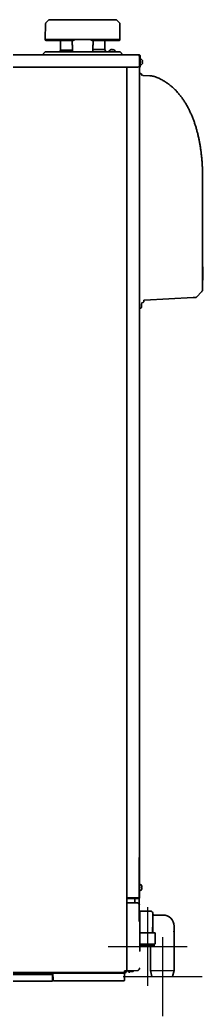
# Model space of a CAD drawing. Header units: inches. Extents: x 786 to 5755, y 618 to 5453.
# Drawn here: x 2914 to 3146, y 2711 to 3973 of the extents above; entities that cross this region are included whole.
import ezdxf

# ---------------------------------------------------------------- set-up
doc = ezdxf.new("R2010")
doc.units = ezdxf.units.IN
doc.layers.add('1', color=7, linetype='Continuous', true_color=0xffffff)

msp = doc.modelspace()

# ---------------------------------------------------------------- linework, layer by layer
at = {"color": 4}
for p, q in [((3076, 2848.9), (3076, 2748.9)), ((3026, 2798.9), (3126, 2798.9))]:
    msp.add_line(p, q, dxfattribs=at)
at = {"color": 6}
for p, q in [((3095, 2810.7), (3095, 2710.7)), ((3045, 2760.7), (3145, 2760.7))]:
    msp.add_line(p, q, dxfattribs=at)
for p, q in [((3079.5, 2768.4), (3109.5, 2768.4)), ((3081.3, 2760.7), (3107.7, 2760.7))]:
    msp.add_line(p, q)
at = {"layer": '1', "color": 7, "linetype": 'Continuous', "lineweight": 35}
for p, q in [((2946.8, 3968.5), (2946.4, 3948)), ((2950.6, 3972.7), (2947.1, 3969.2)), ((2951.3, 3973), (3036.2, 3973)), ((3040.4, 3969.2), (3036.9, 3972.7)), ((3041, 3948), (3040.7, 3968.5)), ((2946.4, 3948), (2946.4, 3947.9)), ((3041, 3948), (2946.4, 3948)), ((2980.9, 3947), (2947.4, 3947)), ((2965.6, 3947), (2965.6, 3934.7)), ((2965.6, 3947), (2965.6, 3934.7)), ((3040, 3947), (3006.6, 3947)), ((3021.8, 3935.5), (3021.8, 3947)), ((3021.8, 3935.5), (3021.8, 3947)), ((3041, 3947.9), (3041, 3948)), ((2071.2, 3928.7), (3064.7, 3928.7)), ((2944.2, 3930), (2944.2, 3928.7)), ((2944.2, 3930), (2944.2, 3928.7)), ((2945.9, 3932.2), (2944.5, 3930.7)), ((2945.9, 3932.2), (2944.5, 3930.7)), ((2946.6, 3932.5), (3040.8, 3932.5)), ((2946.6, 3932.5), (3040.8, 3932.5)), ((2965.6, 3934.7), (2965.2, 3933.4)), ((2965.6, 3934.7), (2965.2, 3933.4)), ((2965.6, 3934.7), (2980.6, 3934.7)), ((2965.6, 3934.7), (2980.6, 3934.7)), ((3006.9, 3935.5), (3021.8, 3935.5)), ((3006.9, 3935.5), (3021.8, 3935.5)), ((3022.6, 3933.4), (3021.8, 3935.5)), ((3022.6, 3933.4), (3021.8, 3935.5)), ((3027, 3933), (3027.1, 3932.8)), ((3028.7, 3934.9), (3028.7, 3934.9)), ((3031.1, 3932.5), (3034.7, 3932.5)), ((3033.3, 3935), (3033.3, 3934.9)), ((3035.1, 3932.9), (3035, 3933.1)), ((3042.9, 3930.7), (3041.5, 3932.2)), ((3042.9, 3930.7), (3041.5, 3932.2)), ((3043.2, 3928.7), (3043.2, 3930)), ((3043.2, 3928.7), (3043.2, 3930)), ((3064.7, 3928.7), (3064.7, 3928.7)), ((3064.7, 3928.7), (3064.9, 3928.7)), ((3065.6, 3926.7), (3065.6, 3926.9)), ((3065.8, 3925.9), (3065.8, 3914.9)), ((3065.9, 3926.9), (3065.9, 3926.7)), ((3065.9, 3925.9), (3065.9, 3926.7)), ((3065.9, 3925.9), (3065.9, 3914.9)), ((3066.7, 3926.9), (3066.7, 3926.7)), ((3066.7, 3926.7), (3066.7, 3925.9)), ((3066.7, 3925.9), (3066.7, 3914.9)), ((3065.7, 3914.2), (3065.7, 2861.4)), ((3065.9, 3921.3), (3065.8, 3921.3)), ((3065.8, 3918.1), (3065.9, 3918.1)), ((3065.9, 3912.9), (3065.9, 3914.9)), ((3066.7, 3912.9), (3066.7, 3914.9)), ((3067.3, 3923.7), (3067.1, 3923.7)), ((3067.1, 3915.7), (3067.3, 3915.7)), ((3069.2, 3922), (3069.2, 3922)), ((3069.2, 3917.4), (3069.2, 3917.4)), ((3063.8, 3912.9), (2067.8, 3912.9)), ((3049.5, 3912.8), (3049.5, 2768.2)), ((3065.7, 3903.7), (3065.7, 3905.2)), ((3065.7, 3905.2), (3067.3, 3905.1)), ((3065.7, 3897.6), (3065.7, 3903.7)), ((3066.7, 3912.9), (3065.9, 3912.9)), ((3070.2, 3902.5), (3078.7, 3902.2)), ((3065.7, 3899.6), (3065.7, 3899.6)), ((3065.7, 3894.1), (3065.7, 3897.6)), ((3065.7, 3894.1), (3065.7, 3624.2)), ((3145.7, 3774), (3145.7, 3631)), ((3065.7, 3748.8), (3065.7, 3748.8)), ((3146.2, 3659.9), (3145.7, 3659.9)), ((3146.3, 3654.5), (3146.2, 3654.5)), ((3146.2, 3651.4), (3146.2, 3651.1)), ((3146.2, 3648.8), (3146.3, 3648.8)), ((3146.2, 3643.4), (3145.7, 3643.4)), ((3065.7, 3620.7), (3065.7, 3624.2)), ((3065.7, 3623.6), (3065.7, 3623.6)), ((3144.9, 3629), (3138, 3621.7)), ((3144.9, 3629), (3144.9, 3629)), ((3065.7, 3609.1), (3065.7, 3620.7)), ((3065.7, 3620.7), (3065.7, 3620.7)), ((3068.2, 3612.9), (3068.2, 3608.7)), ((3070.3, 3614.9), (3070.2, 3614.9)), ((3071.2, 3617.7), (3071.2, 3617)), ((3071.2, 3617), (3071.2, 3615.9)), ((3071.9, 3618), (3071.8, 3618)), ((3133.8, 3621.2), (3071.9, 3618)), ((3134.3, 3621.2), (3133.8, 3621.2)), ((3137.2, 3621.4), (3134.3, 3621.2)), ((3137.4, 3621.4), (3137.2, 3621.4)), ((3065.7, 3607.7), (3065.7, 3609.1)), ((3067.3, 3607.7), (3065.7, 3607.7)), ((3065.5, 2911.6), (3065.5, 2830.5)), ((3066.5, 2877.6), (3066.3, 2877.6)), ((3066.3, 2869.6), (3066.5, 2869.6)), ((3068.4, 2875.9), (3068.4, 2875.9)), ((3068.4, 2871.3), (3068.4, 2871.3)), ((3049.7, 2860.4), (3051.7, 2860.4)), ((3051.5, 2860.4), (3049.7, 2860.4)), ((3051.7, 2859.6), (3049.7, 2859.6)), ((3049.7, 2854.2), (3063.6, 2854)), ((3063.4, 2860.4), (3051.5, 2860.4)), ((3063.4, 2860.4), (3051.7, 2860.4)), ((3063.4, 2859.6), (3051.7, 2859.6)), ((3059.7, 2860.4), (3059.7, 2860.4)), ((3059.7, 2854), (3059.7, 2859.6)), ((3063.1, 2860.4), (3063.1, 2860.4)), ((3063.4, 2860.4), (3064.1, 2860.7)), ((3064.1, 2860.4), (3063.4, 2860.4)), ((3063.4, 2860.4), (3063.4, 2859.6)), ((3064.1, 2859.6), (3063.4, 2859.6)), ((3065.9, 2861.7), (3065.9, 2861.4)), ((3065.9, 2861.6), (3065.9, 2861.7)), ((3080, 2843.7), (3066.2, 2843.7)), ((3066.2, 2843.5), (3066.2, 2843)), ((3066.2, 2843), (3066.2, 2837.5)), ((3082.5, 2816.2), (3082.5, 2841.2)), ((3066.2, 2837.5), (3066.2, 2835)), ((3066.2, 2835), (3066.2, 2825.5)), ((3095.5, 2838.7), (3084, 2838.7)), ((3066, 2825.5), (3066.2, 2825.5)), ((3066, 2823), (3066.2, 2823)), ((3066.2, 2825.5), (3066.2, 2823)), ((3066.2, 2823), (3066.2, 2813.5)), ((3066.8, 2816.1), (3066.2, 2815.5)), ((3066.8, 2816.1), (3085.5, 2816.1)), ((3082.3, 2823.5), (3082.3, 2816.6)), ((3085.5, 2802.4), (3085.5, 2816.1)), ((3109.5, 2824.7), (3109.5, 2818.8)), ((3109.5, 2768.4), (3109.5, 2818.8)), ((3066.2, 2813.8), (3066.2, 2802)), ((3066.2, 2802), (3066, 2802)), ((3085, 2801.9), (3066.2, 2801.9)), ((3066.2, 2801.9), (3066.2, 2799.5)), ((3066.2, 2801.9), (3066.2, 2801.9)), ((3066.2, 2799.7), (3068.7, 2799.7)), ((3066.2, 2799.5), (3066.2, 2793.5)), ((3066.2, 2793.5), (3066.2, 2793)), ((3075.5, 2801.4), (3066.5, 2801.4)), ((3066.5, 2801.4), (3066.5, 2799.9)), ((3066.5, 2799.9), (3084.5, 2799.9)), ((3067, 2801.9), (3067, 2801.4)), ((3068.7, 2799.9), (3068.7, 2798.9)), ((3082.3, 2798.9), (3068.7, 2798.9)), ((3084.5, 2801.4), (3075.5, 2801.4)), ((3079.5, 2798.9), (3079.5, 2768.4)), ((3082.3, 2798.9), (3082.3, 2799.9)), ((3084, 2801.4), (3084, 2801.9)), ((3084.5, 2799.9), (3084.5, 2801.4)), ((3046.8, 2766), (2066.9, 2766)), ((3047.1, 2765.2), (2067.5, 2765.2)), ((2955.4, 2765.2), (2955.4, 2763.3)), ((2956.3, 2756.2), (2955.9, 2765.2)), ((2956.9, 2765.2), (3042.9, 2765.2)), ((3046.9, 2765.2), (3046.6, 2756.2)), ((3046.8, 2768.2), (3046.8, 2767.8)), ((3046.8, 2768.2), (3047.9, 2768.2)), ((3046.8, 2767.8), (3046.8, 2766)), ((3047.1, 2766), (3046.8, 2766)), ((3049.7, 2768.2), (3047.9, 2768.2)), ((3048.1, 2767), (3048.1, 2768.2)), ((3048.9, 2767), (3048.9, 2768.2)), ((3048.9, 2767.2), (3050.3, 2767.2)), ((3063.6, 2768.4), (3049.7, 2768.2)), ((3049.7, 2768.2), (3050.7, 2768.2)), ((3050.3, 2767.2), (3050.3, 2768.2)), ((3057.7, 2768.2), (3050.7, 2768.2)), ((3052.3, 2766.4), (3052.3, 2768.2)), ((3052.4, 2766.3), (3053.2, 2766.3)), ((3053.7, 2767), (3057.2, 2767)), ((3057.2, 2767), (3058, 2767.8)), ((3057.2, 2767), (3057.3, 2767.1)), ((3058, 2768.2), (3058, 2767.9)), ((3079.5, 2768.4), (3081.3, 2760.7)), ((3107.7, 2760.7), (3109.5, 2768.4)), ((2955.4, 2763.3), (2067.5, 2763.3)), ((2157.1, 2755.1), (2955.4, 2755.1)), ((2955.4, 2763.3), (2955.4, 2763.3)), ((2955.4, 2763.3), (2955.4, 2763.3)), ((2955.4, 2763.3), (2955.4, 2763.1)), ((2955.4, 2755.4), (2955.4, 2763.1)), ((2955.4, 2755.4), (2955.4, 2755.1)), ((3042.9, 2755.2), (2957.3, 2755.2)), ((3045.6, 2755.2), (3042.9, 2755.2)), ((3046.8, 2762.4), (3046.9, 2763.1))]:
    msp.add_line(p, q, dxfattribs=at)
for centre, radius, start, end in [((2947.8, 3968.5), 1, 134.5, 179), ((2951.3, 3972), 1, 90, 134.5), ((3036.2, 3972), 1, 45.5, 90), ((3039.7, 3968.5), 1, 1, 45.5), ((2947.4, 3948), 1, 181, 270), ((3040, 3948), 1, 270, 359), ((2945.2, 3930), 1, 135, 180), ((2945.2, 3930), 1, 135, 180), ((2946.6, 3931.5), 1, 90, 135), ((2946.6, 3931.5), 1, 90, 135), ((2963.8, 3934), 1.5, 270, 340), ((2963.8, 3934), 1.5, 270, 340), ((3024, 3934), 1.5, 200, 270), ((3024, 3934), 1.5, 200, 270), ((3027.4, 3933), 0.4, 150.1988, 180.5), ((3031.3, 3930.8), 4.8, 122.0837, 150.1988), ((3027.5, 3932.8), 0.4, 180.5, 247.1338), ((3031.1, 3931.2), 3.78, 90.5035, 98.1041), ((3031.1, 3931.2), 3.78, 82.8959, 90.4965), ((3033.3, 3931.9), 0.6, 90.5, 104.5428), ((3030.9, 3930.8), 4.8, 30.8012, 58.9186), ((3034.7, 3932.9), 0.4, 270.5, 0.5), ((3034.6, 3933.1), 0.4, 0.5, 30.8012), ((3040.8, 3931.5), 1, 45, 90), ((3040.8, 3931.5), 1, 45, 90), ((3042.2, 3930), 1, 0, 45), ((3042.2, 3930), 1, 0, 45), ((3063.8, 3925.9), 2, 0, 25), ((3063.8, 3914.9), 2, 270, 0), ((3067.1, 3923.3), 0.4, 90, 180), ((3067.1, 3916.1), 0.4, 180, 270), ((3067.3, 3923.3), 0.4, 59.6988, 90), ((3067.3, 3916.1), 0.4, 270, 300.3012), ((3065.1, 3919.5), 4.8, 31.3727, 59.6988), ((3065.1, 3919.9), 4.8, 300.3012, 328.6273), ((3067.3, 3904.1), 1, 7.6236, 88), ((3070.2, 3904.5), 2, 187.6236, 268), ((3066.7, 3741.6), 1, 180, 191.418), ((3070.2, 3612.9), 2, 92, 180), ((3070.2, 3615.9), 1, 272, 0), ((3137.3, 3622.4), 1, 273, 316.5), ((3067.2, 3608.7), 1, 272, 0), ((3066.3, 2877.2), 0.4, 90, 180), ((3066.3, 2870), 0.4, 180, 270), ((3066.5, 2877.2), 0.4, 59.6988, 90), ((3066.5, 2870), 0.4, 270, 300.3012), ((3064.3, 2873.4), 4.8, 31.3727, 59.6988), ((3064.3, 2873.8), 4.8, 300.3012, 328.6273), ((3065.7, 2843.5), 0.5, 0, 59.9991), ((3080, 2841.2), 2.5, 0, 90), ((3084, 2840.2), 1.5, 180, 270), ((3065.7, 2837.5), 0.5, 300.0009, 0), ((3065.7, 2835), 0.5, 0, 59.9991), ((3095.5, 2824.7), 14, 0, 90), ((3065.7, 2825.5), 0.5, 300.0009, 0), ((3065.7, 2823), 0.5, 0, 59.9991), ((3082.8, 2816.6), 0.5, 180, 270), ((3085, 2802.4), 0.5, 270, 0), ((3065.7, 2802), 0.5, 300.0009, 0), ((3065.7, 2799.5), 0.5, 0, 59.9991), ((3065.7, 2793), 0.5, 300.0009, 0), ((3047.1, 2767), 1, 270, 0), ((3047.1, 2767), 1.8, 270, 0), ((3052.4, 2766.4), 0.1, 180, 270), ((3053.2, 2766.5), 0.25, 270, 336.1079), ((3039.2, 2772.7), 15.6, 336.1079, 338.5501), ((3057.7, 2770.2), 2, 270, 292.5605), ((3057.8, 2767.9), 0.25, 315, 0), ((2955.4, 2755.4), 1, 23.5782, 90), ((2957.3, 2756.2), 1, 182, 270), ((3045.6, 2756.2), 1, 270, 358)]:
    msp.add_arc(centre, radius, start, end, dxfattribs=at)
for centre, major_axis, ratio, start_param, end_param in [((3067.3, 3904.1), (-0.035, -0.999), 0.99992, 1.732165, 3.141593), ((3143.4, 3630.3), (1.45, -1.38), 0.267944, 5.759002, 6.283185), ((3143.5, 3630.4), (1.45, -1.38), 0.215792, 5.749991, 6.283185), ((3142.7, 3631), (0.03, 3), 0.999945, 4.711245, 4.721764), ((3039.2, 2768.4), (14.7, 0), 0.5, 6.105911, 6.260123)]:
    msp.add_ellipse(centre, major_axis=major_axis, ratio=ratio, start_param=start_param, end_param=end_param, dxfattribs=at)
for points, degree in [([(2980.8, 3932.5), (2980.5, 3947.1)], 1), ([(2981.2, 3947), (2981, 3946.9)], 1), ([(3006.9, 3947.1), (3006.7, 3932.5)], 1), ([(3030, 3935.4), (3030, 3935.4), (3029.9, 3935.4), (3029.7, 3935.3), (3029.5, 3935.3), (3029.4, 3935.2), (3029.2, 3935.2), (3029.1, 3935.1), (3028.9, 3935), (3028.8, 3934.9), (3028.7, 3934.9)], 3), ([(3030.5, 3935.4), (3030.5, 3935.5), (3030.5, 3935.5), (3030.4, 3935.5), (3030.3, 3935.5), (3030.2, 3935.5), (3030.2, 3935.5), (3030.1, 3935.5), (3030.1, 3935.4), (3030, 3935.4)], 3), ([(3032, 3935.5), (3032, 3935.5), (3032, 3935.5), (3031.9, 3935.5), (3031.8, 3935.5), (3031.7, 3935.5), (3031.7, 3935.5), (3031.6, 3935.5), (3031.6, 3935.5), (3031.5, 3935.5)], 3), ([(3031.5, 3935.5), (3031.5, 3935.4), (3031.5, 3935.4), (3031.5, 3935.4), (3031.5, 3935.3), (3031.5, 3935.2), (3031.5, 3935.2), (3031.5, 3935.1), (3031.5, 3935), (3031.5, 3934.9), (3031.5, 3934.9)], 3), ([(3065.9, 3926.9), (3066.7, 3926.9)], 1), ([(3069.7, 3920.7), (3069.7, 3920.7), (3069.7, 3920.8), (3069.6, 3921), (3069.6, 3921.1), (3069.5, 3921.3), (3069.4, 3921.4), (3069.4, 3921.6), (3069.3, 3921.8), (3069.2, 3921.9), (3069.2, 3922)], 3), ([(3069.2, 3919.2), (3069.2, 3919.3), (3069.2, 3919.7), (3069.2, 3920), (3069.2, 3920.2)], 3), ([(3069.7, 3919.2), (3069.7, 3919.2), (3069.7, 3919.2), (3069.6, 3919.2), (3069.6, 3919.2), (3069.5, 3919.2), (3069.4, 3919.2), (3069.4, 3919.2), (3069.3, 3919.2), (3069.2, 3919.2), (3069.2, 3919.2)], 3), ([(3069.7, 3920.2), (3069.7, 3920.2), (3069.7, 3920.2), (3069.7, 3920.3), (3069.7, 3920.4), (3069.7, 3920.4), (3069.7, 3920.5), (3069.7, 3920.6), (3069.7, 3920.6), (3069.7, 3920.7)], 3), ([(3069.7, 3918.7), (3069.7, 3918.7), (3069.7, 3918.7), (3069.7, 3918.8), (3069.7, 3918.9), (3069.7, 3918.9), (3069.7, 3919), (3069.7, 3919.1), (3069.7, 3919.1), (3069.7, 3919.2)], 3), ([(3078.7, 3902.2), (3078.7, 3902.2), (3078.7, 3902.2), (3078.7, 3902.2)], 3), ([(3068.9, 2874.6), (3068.9, 2874.7), (3068.9, 2874.8), (3068.8, 2874.9), (3068.8, 2875.1), (3068.7, 2875.2), (3068.7, 2875.4), (3068.6, 2875.5), (3068.5, 2875.7), (3068.4, 2875.8), (3068.4, 2875.9)], 3), ([(3068.4, 2873.1), (3068.4, 2873.3), (3068.4, 2873.6), (3068.4, 2873.9), (3068.4, 2874.1)], 3), ([(3068.9, 2873.1), (3068.9, 2873.1), (3068.9, 2873.1), (3068.8, 2873.1), (3068.8, 2873.1), (3068.7, 2873.1), (3068.7, 2873.1), (3068.6, 2873.1), (3068.5, 2873.1), (3068.4, 2873.1), (3068.4, 2873.1)], 3), ([(3068.9, 2874.1), (3068.9, 2874.1), (3068.9, 2874.2), (3068.9, 2874.3), (3068.9, 2874.3), (3068.9, 2874.4), (3068.9, 2874.5), (3068.9, 2874.5), (3068.9, 2874.6), (3068.9, 2874.6)], 3), ([(3068.9, 2872.6), (3068.9, 2872.6), (3068.9, 2872.7), (3068.9, 2872.7), (3068.9, 2872.8), (3068.9, 2872.9), (3068.9, 2873), (3068.9, 2873), (3068.9, 2873.1), (3068.9, 2873.1)], 3), ([(3065.7, 2852), (3063.8, 2853.9)], 1), ([(3064.1, 2860.4), (3064.1, 2859.6)], 1), ([(3065.9, 2861.3), (3065.9, 2861.3), (3065.9, 2861.4), (3065.9, 2861.4)], 3), ([(3063.8, 2768.5), (3065.7, 2770.4)], 1)]:
    msp.add_open_spline(points, degree=degree, dxfattribs=at)
for points, knots in [([(2980.6, 3946.7), (2980.6, 3946.7), (2980.6, 3946.7), (2980.6, 3946.7), (2980.6, 3946.7), (2980.6, 3946.7), (2980.6, 3946.7), (2980.6, 3946.7), (2980.6, 3946.7), (2980.6, 3946.7), (2980.6, 3946.7), (2980.6, 3946.7), (2980.6, 3946.7), (2980.6, 3946.7), (2980.6, 3946.7), (2980.6, 3946.7), (2980.6, 3946.7), (2980.6, 3946.7), (2980.6, 3946.7), (2980.6, 3946.7), (2980.6, 3946.8), (2980.6, 3946.8), (2980.6, 3946.8), (2980.6, 3946.8), (2980.6, 3946.8), (2980.6, 3946.8), (2980.6, 3946.8), (2980.6, 3946.8), (2980.6, 3946.8), (2980.6, 3946.8), (2980.5, 3946.8), (2980.5, 3946.8), (2980.5, 3946.8), (2980.5, 3946.8), (2980.5, 3946.9), (2980.5, 3946.9), (2980.5, 3946.9), (2980.5, 3946.9), (2980.5, 3946.9)], [0, 0, 0, 0, 0.024484, 0.048879, 0.073189, 0.097419, 0.121571, 0.145649, 0.169657, 0.1936, 0.21748, 0.241301, 0.265069, 0.288785, 0.312455, 0.336083, 0.359672, 0.383226, 0.40675, 0.430248, 0.453723, 0.47718, 0.500622, 0.524055, 0.547481, 0.570906, 0.594332, 0.617765, 0.641209, 0.664667, 0.688143, 0.735848, 0.783239, 0.830354, 0.877228, 0.923899, 0.970405, 1, 1, 1, 1]), ([(2981.1, 3946.7), (2981.1, 3946.7), (2981.1, 3946.7), (2981.1, 3946.7), (2981.1, 3946.7), (2981, 3946.7), (2981, 3946.7), (2981, 3946.7), (2981, 3946.7), (2981, 3946.7), (2981, 3946.7), (2981, 3946.7), (2980.9, 3946.7), (2980.9, 3946.7), (2980.9, 3946.7), (2980.9, 3946.7), (2980.9, 3946.7), (2980.9, 3946.7), (2980.9, 3946.7), (2980.8, 3946.7), (2980.8, 3946.7), (2980.8, 3946.7), (2980.8, 3946.7), (2980.8, 3946.7), (2980.8, 3946.7), (2980.8, 3946.7), (2980.8, 3946.7), (2980.8, 3946.7), (2980.7, 3946.7), (2980.7, 3946.7), (2980.7, 3946.7), (2980.7, 3946.7), (2980.7, 3946.7), (2980.7, 3946.7), (2980.7, 3946.7), (2980.7, 3946.7), (2980.7, 3946.7), (2980.7, 3946.7), (2980.7, 3946.7), (2980.6, 3946.7), (2980.6, 3946.7), (2980.6, 3946.7), (2980.6, 3946.7)], [0, 0, 0, 0, 0.024625, 0.049269, 0.073932, 0.098615, 0.123317, 0.148038, 0.172778, 0.197538, 0.222317, 0.247114, 0.271932, 0.296768, 0.321624, 0.346499, 0.371393, 0.396306, 0.421239, 0.446191, 0.471162, 0.496152, 0.521162, 0.546191, 0.571239, 0.596306, 0.621392, 0.646498, 0.671623, 0.696767, 0.721931, 0.747114, 0.772316, 0.797537, 0.822777, 0.848037, 0.873316, 0.898614, 0.923932, 0.949269, 0.974625, 1, 1, 1, 1]), ([(2980.9, 3947), (2980.9, 3947), (2980.9, 3947), (2980.9, 3947), (2980.9, 3947), (2980.9, 3947), (2981, 3947), (2981, 3947), (2981, 3947), (2981, 3947), (2981, 3947), (2981, 3947), (2981.1, 3947), (2981.1, 3947), (2981.1, 3947), (2981.1, 3947), (2981.1, 3947), (2981.1, 3947), (2981.2, 3947), (2981.2, 3947), (2981.2, 3947), (2981.2, 3947), (2981.2, 3947), (2981.2, 3947), (2981.3, 3947), (2981.3, 3947), (2981.3, 3947), (2981.3, 3947), (2981.3, 3947), (2981.4, 3947), (2981.4, 3947), (2981.4, 3947), (2981.4, 3947), (2981.4, 3947.1), (2981.5, 3947.1), (2981.5, 3947.1), (2981.5, 3947.1), (2981.5, 3947.1), (2981.5, 3947.1), (2981.6, 3947.1), (2981.6, 3947.1), (2981.6, 3947.1), (2981.6, 3947.1), (2981.7, 3947.1), (2981.7, 3947.1), (2981.7, 3947.1), (2981.7, 3947.1), (2981.7, 3947.2), (2981.8, 3947.2), (2981.8, 3947.2), (2981.8, 3947.2), (2981.8, 3947.2), (2981.9, 3947.2), (2981.9, 3947.2), (2981.9, 3947.2), (2981.9, 3947.2), (2982, 3947.2), (2982, 3947.2), (2982, 3947.3), (2982.1, 3947.3), (2982.1, 3947.3), (2982.1, 3947.3), (2982.1, 3947.3), (2982.2, 3947.3), (2982.2, 3947.3), (2982.2, 3947.3), (2982.3, 3947.4), (2982.3, 3947.4), (2982.3, 3947.4), (2982.4, 3947.4), (2982.4, 3947.4), (2982.5, 3947.4), (2982.5, 3947.4), (2982.5, 3947.5), (2982.6, 3947.5), (2982.6, 3947.5), (2982.7, 3947.5), (2982.7, 3947.5), (2982.8, 3947.6), (2982.8, 3947.6), (2982.9, 3947.6), (2982.9, 3947.6), (2983, 3947.6), (2983, 3947.7), (2983.1, 3947.7), (2983.1, 3947.7), (2983.2, 3947.7), (2983.2, 3947.8), (2983.3, 3947.8), (2983.3, 3947.8), (2983.4, 3947.8), (2983.5, 3947.9), (2983.5, 3947.9), (2983.6, 3947.9), (2983.6, 3947.9), (2983.7, 3947.9)], [0, 0, 0, 0, 0.00651, 0.01307, 0.019681, 0.026343, 0.033056, 0.03982, 0.046635, 0.053501, 0.060419, 0.067389, 0.07441, 0.081484, 0.088609, 0.095787, 0.103017, 0.1103, 0.117636, 0.125024, 0.132465, 0.139959, 0.147506, 0.155106, 0.16276, 0.170467, 0.178228, 0.186042, 0.193911, 0.201833, 0.209809, 0.217839, 0.225924, 0.234062, 0.242255, 0.250503, 0.258805, 0.267162, 0.275573, 0.28404, 0.292561, 0.301137, 0.309768, 0.318455, 0.327197, 0.335993, 0.344846, 0.353753, 0.362716, 0.371735, 0.38081, 0.38994, 0.399125, 0.408367, 0.417664, 0.42659, 0.435804, 0.445304, 0.455092, 0.465168, 0.475531, 0.486183, 0.497122, 0.50835, 0.519867, 0.531672, 0.543766, 0.556149, 0.568821, 0.581782, 0.595033, 0.608573, 0.622403, 0.636523, 0.650932, 0.665631, 0.68062, 0.695899, 0.711469, 0.727328, 0.743477, 0.759916, 0.776646, 0.793665, 0.810975, 0.828574, 0.846463, 0.864642, 0.883111, 0.90187, 0.920918, 0.940255, 0.959881, 0.979796, 1, 1, 1, 1]), ([(2983.7, 3947.9), (2983.6, 3947.9), (2983.6, 3947.9), (2983.6, 3947.9), (2983.6, 3947.9), (2983.5, 3947.9), (2983.5, 3947.9), (2983.5, 3947.8), (2983.5, 3947.8), (2983.4, 3947.8), (2983.4, 3947.8), (2983.4, 3947.8), (2983.3, 3947.8), (2983.3, 3947.7), (2983.3, 3947.7), (2983.3, 3947.7), (2983.2, 3947.7), (2983.2, 3947.7), (2983.2, 3947.7), (2983.2, 3947.7), (2983.1, 3947.6), (2983.1, 3947.6), (2983.1, 3947.6), (2983.1, 3947.6), (2983, 3947.6), (2983, 3947.6), (2983, 3947.6), (2983, 3947.5), (2982.9, 3947.5), (2982.9, 3947.5), (2982.9, 3947.5), (2982.9, 3947.5), (2982.8, 3947.5), (2982.8, 3947.5), (2982.8, 3947.4), (2982.8, 3947.4), (2982.8, 3947.4), (2982.7, 3947.4), (2982.7, 3947.4), (2982.7, 3947.4), (2982.7, 3947.4), (2982.6, 3947.4), (2982.6, 3947.3), (2982.6, 3947.3), (2982.6, 3947.3), (2982.6, 3947.3), (2982.5, 3947.3), (2982.5, 3947.3), (2982.5, 3947.3), (2982.5, 3947.3), (2982.5, 3947.3), (2982.4, 3947.2), (2982.4, 3947.2), (2982.4, 3947.2), (2982.4, 3947.2), (2982.4, 3947.2), (2982.3, 3947.2), (2982.3, 3947.2), (2982.3, 3947.2), (2982.3, 3947.2), (2982.3, 3947.2), (2982.3, 3947.2), (2982.2, 3947.1), (2982.2, 3947.1), (2982.2, 3947.1), (2982.2, 3947.1), (2982.2, 3947.1), (2982.2, 3947.1), (2982.1, 3947.1), (2982.1, 3947.1), (2982.1, 3947.1), (2982.1, 3947.1), (2982.1, 3947.1), (2982.1, 3947), (2982, 3947), (2982, 3947), (2982, 3947), (2981.9, 3947), (2981.8, 3946.9), (2981.6, 3946.8), (2981.5, 3946.8), (2981.5, 3946.8), (2981.5, 3946.8), (2981.4, 3946.8), (2981.4, 3946.8), (2981.4, 3946.8), (2981.3, 3946.7), (2981.3, 3946.7), (2981.3, 3946.7), (2981.3, 3946.7), (2981.2, 3946.7), (2981.2, 3946.7), (2981.2, 3946.7), (2981.1, 3946.7), (2981.1, 3946.7), (2981.1, 3946.7), (2981.1, 3946.7)], [0, 0, 0, 0, 0.009824, 0.019593, 0.029307, 0.038966, 0.04857, 0.058119, 0.067613, 0.077053, 0.086437, 0.095767, 0.105042, 0.114262, 0.123427, 0.132537, 0.141593, 0.150594, 0.15954, 0.168431, 0.177267, 0.186049, 0.194776, 0.203448, 0.212066, 0.220629, 0.229137, 0.237591, 0.24599, 0.254335, 0.262624, 0.27086, 0.27904, 0.287167, 0.295238, 0.303256, 0.311218, 0.319127, 0.326981, 0.33478, 0.342525, 0.350216, 0.357852, 0.365434, 0.372962, 0.380435, 0.387854, 0.395219, 0.40253, 0.409787, 0.416989, 0.424137, 0.431232, 0.438272, 0.445258, 0.45219, 0.459068, 0.465892, 0.472662, 0.479379, 0.486041, 0.49265, 0.499205, 0.505706, 0.512153, 0.518547, 0.524887, 0.531174, 0.537407, 0.543586, 0.549712, 0.555785, 0.561804, 0.56777, 0.573683, 0.579542, 0.585348, 0.641474, 0.6948, 0.745383, 0.793286, 0.807889, 0.822363, 0.836709, 0.85093, 0.865031, 0.879012, 0.892877, 0.90663, 0.920272, 0.933808, 0.94724, 0.960572, 0.973807, 0.986949, 1, 1, 1, 1]), ([(3003.8, 3947.9), (3003.8, 3947.9), (3003.8, 3947.9), (3003.9, 3947.9), (3003.9, 3947.9), (3004, 3947.9), (3004, 3947.9), (3004, 3947.8), (3004.1, 3947.8), (3004.1, 3947.8), (3004.1, 3947.8), (3004.2, 3947.8), (3004.2, 3947.8), (3004.2, 3947.8), (3004.3, 3947.7), (3004.3, 3947.7), (3004.3, 3947.7), (3004.4, 3947.7), (3004.4, 3947.7), (3004.4, 3947.7), (3004.5, 3947.7), (3004.5, 3947.6), (3004.5, 3947.6), (3004.5, 3947.6), (3004.6, 3947.6), (3004.6, 3947.6), (3004.6, 3947.6), (3004.7, 3947.6), (3004.7, 3947.6), (3004.7, 3947.5), (3004.7, 3947.5), (3004.8, 3947.5), (3004.8, 3947.5), (3004.8, 3947.5), (3004.9, 3947.5), (3004.9, 3947.5), (3004.9, 3947.5), (3004.9, 3947.5), (3005, 3947.4), (3005, 3947.4), (3005, 3947.4), (3005, 3947.4), (3005.1, 3947.4), (3005.1, 3947.4), (3005.1, 3947.4), (3005.1, 3947.4), (3005.1, 3947.4), (3005.2, 3947.4), (3005.2, 3947.4), (3005.2, 3947.3), (3005.2, 3947.3), (3005.3, 3947.3), (3005.3, 3947.3), (3005.3, 3947.3), (3005.3, 3947.3), (3005.3, 3947.3), (3005.4, 3947.3), (3005.4, 3947.3), (3005.4, 3947.3), (3005.4, 3947.3), (3005.4, 3947.3), (3005.4, 3947.2), (3005.5, 3947.2), (3005.5, 3947.2), (3005.5, 3947.2), (3005.5, 3947.2), (3005.5, 3947.2), (3005.6, 3947.2), (3005.6, 3947.2), (3005.7, 3947.2), (3005.7, 3947.2), (3005.8, 3947.1), (3005.8, 3947.1), (3005.8, 3947.1), (3005.9, 3947.1), (3005.9, 3947.1), (3006, 3947.1), (3006, 3947.1), (3006.1, 3947), (3006.1, 3947), (3006.1, 3947), (3006.2, 3947), (3006.2, 3947), (3006.3, 3947), (3006.3, 3947), (3006.3, 3947), (3006.4, 3947), (3006.4, 3947), (3006.4, 3947), (3006.5, 3947), (3006.5, 3947), (3006.5, 3947), (3006.6, 3947), (3006.6, 3947), (3006.6, 3947)], [0, 0, 0, 0, 0.011672, 0.023259, 0.03476, 0.046176, 0.057505, 0.068749, 0.079908, 0.09098, 0.101967, 0.112867, 0.123682, 0.134411, 0.145054, 0.155611, 0.166082, 0.176467, 0.186766, 0.196979, 0.207106, 0.217146, 0.227101, 0.23697, 0.246752, 0.256449, 0.266059, 0.275583, 0.285021, 0.294373, 0.303639, 0.312819, 0.321912, 0.33092, 0.339841, 0.348677, 0.357426, 0.36609, 0.374667, 0.383158, 0.391564, 0.399883, 0.408116, 0.416263, 0.424325, 0.4323, 0.44019, 0.447994, 0.455712, 0.463344, 0.47089, 0.478351, 0.485726, 0.493015, 0.500218, 0.507336, 0.514368, 0.521315, 0.528176, 0.534951, 0.541641, 0.548246, 0.554765, 0.561199, 0.567547, 0.573811, 0.579988, 0.586081, 0.604999, 0.623671, 0.642098, 0.660281, 0.67822, 0.695916, 0.713369, 0.73058, 0.74755, 0.76428, 0.780769, 0.79702, 0.813033, 0.828809, 0.844349, 0.859653, 0.874723, 0.88956, 0.904165, 0.918538, 0.932682, 0.946598, 0.960286, 0.973748, 0.986986, 1, 1, 1, 1]), ([(3006.4, 3946.7), (3006.4, 3946.7), (3006.4, 3946.7), (3006.3, 3946.7), (3006.3, 3946.7), (3006.3, 3946.7), (3006.3, 3946.7), (3006.3, 3946.7), (3006.3, 3946.7), (3006.3, 3946.7), (3006.2, 3946.7), (3006.2, 3946.7), (3006.2, 3946.7), (3006.2, 3946.7), (3006.2, 3946.7), (3006.2, 3946.7), (3006.2, 3946.7), (3006.1, 3946.7), (3006.1, 3946.7), (3006.1, 3946.7), (3006.1, 3946.8), (3006.1, 3946.8), (3006.1, 3946.8), (3006.1, 3946.8), (3006, 3946.8), (3006, 3946.8), (3006, 3946.8), (3006, 3946.8), (3006, 3946.8), (3006, 3946.8), (3005.9, 3946.8), (3005.8, 3946.8), (3005.7, 3946.9), (3005.6, 3947), (3005.5, 3947), (3005.3, 3947.1), (3005.2, 3947.1), (3005.1, 3947.2), (3005, 3947.3), (3004.9, 3947.3), (3004.8, 3947.4), (3004.7, 3947.4), (3004.7, 3947.4), (3004.6, 3947.5), (3004.6, 3947.5), (3004.5, 3947.5), (3004.5, 3947.6), (3004.4, 3947.6), (3004.4, 3947.6), (3004.3, 3947.6), (3004.3, 3947.7), (3004.2, 3947.7), (3004.2, 3947.7), (3004.1, 3947.8), (3004, 3947.8), (3004, 3947.8), (3003.9, 3947.9), (3003.9, 3947.9), (3003.8, 3947.9), (3003.8, 3947.9)], [0, 0, 0, 0, 0.006738, 0.013499, 0.020284, 0.027094, 0.033929, 0.04079, 0.047676, 0.05459, 0.06153, 0.068497, 0.075493, 0.082517, 0.089569, 0.096651, 0.103762, 0.110903, 0.118075, 0.125278, 0.132512, 0.139777, 0.147075, 0.154405, 0.161768, 0.169164, 0.176594, 0.184057, 0.191555, 0.199088, 0.206656, 0.254567, 0.305162, 0.358506, 0.414655, 0.457585, 0.501321, 0.545878, 0.578226, 0.612681, 0.649245, 0.687919, 0.704392, 0.721099, 0.738041, 0.755219, 0.772632, 0.79028, 0.808165, 0.826285, 0.844641, 0.863233, 0.882062, 0.901126, 0.920428, 0.939966, 0.95974, 0.979752, 1, 1, 1, 1]), ([(3006.8, 3946.7), (3006.8, 3946.7), (3006.8, 3946.7), (3006.8, 3946.7), (3006.8, 3946.7), (3006.8, 3946.7), (3006.8, 3946.7), (3006.8, 3946.7), (3006.8, 3946.7), (3006.8, 3946.7), (3006.8, 3946.7), (3006.7, 3946.7), (3006.7, 3946.7), (3006.7, 3946.7), (3006.7, 3946.7), (3006.7, 3946.7), (3006.7, 3946.7), (3006.7, 3946.7), (3006.7, 3946.7), (3006.7, 3946.7), (3006.7, 3946.7), (3006.6, 3946.7), (3006.6, 3946.7), (3006.6, 3946.7), (3006.6, 3946.7), (3006.6, 3946.7), (3006.6, 3946.7), (3006.6, 3946.7), (3006.6, 3946.7), (3006.5, 3946.7), (3006.5, 3946.7), (3006.5, 3946.7), (3006.5, 3946.7), (3006.5, 3946.7), (3006.5, 3946.7), (3006.5, 3946.7), (3006.4, 3946.7), (3006.4, 3946.7), (3006.4, 3946.7), (3006.4, 3946.7), (3006.4, 3946.7), (3006.4, 3946.7), (3006.4, 3946.7)], [0, 0, 0, 0, 0.02538, 0.05074, 0.076081, 0.101403, 0.126705, 0.151987, 0.17725, 0.202494, 0.227718, 0.252922, 0.278107, 0.303273, 0.328419, 0.353545, 0.378653, 0.40374, 0.428808, 0.453857, 0.478886, 0.503896, 0.528886, 0.553857, 0.578808, 0.60374, 0.628652, 0.653545, 0.678418, 0.703272, 0.728106, 0.752921, 0.777717, 0.802493, 0.827249, 0.851986, 0.876704, 0.901402, 0.926081, 0.95074, 0.97538, 1, 1, 1, 1]), ([(3006.9, 3946.9), (3006.9, 3946.9), (3006.9, 3946.9), (3006.9, 3946.9), (3006.9, 3946.9), (3006.9, 3946.9), (3006.9, 3946.9), (3006.9, 3946.9), (3006.9, 3946.8), (3006.9, 3946.8), (3006.9, 3946.8), (3006.9, 3946.8), (3006.9, 3946.8), (3006.9, 3946.8), (3006.9, 3946.8), (3006.9, 3946.8), (3006.9, 3946.8), (3006.9, 3946.8), (3006.9, 3946.8), (3006.9, 3946.7), (3006.9, 3946.7), (3006.9, 3946.7), (3006.9, 3946.7), (3006.9, 3946.7), (3006.9, 3946.7), (3006.9, 3946.7), (3006.8, 3946.7), (3006.8, 3946.7), (3006.8, 3946.7), (3006.8, 3946.7)], [0, 0, 0, 0, 0.017533, 0.041523, 0.065552, 0.089626, 0.11375, 0.13793, 0.162169, 0.186474, 0.210849, 0.2353, 0.259831, 0.284448, 0.309154, 0.358, 0.406777, 0.455521, 0.50427, 0.55306, 0.601929, 0.650912, 0.700045, 0.749366, 0.798909, 0.84871, 0.898803, 0.949222, 1, 1, 1, 1]), ([(3030.5, 3934.9), (3030.5, 3935), (3030.5, 3935.1), (3030.5, 3935.3), (3030.5, 3935.3), (3030.5, 3935.4), (3030.5, 3935.4), (3030.5, 3935.4)], [0, 0, 0, 0, 0.5, 0.5, 0.75, 0.75, 1, 1, 1, 1]), ([(3033.3, 3934.9), (3033.1, 3935), (3032.9, 3935.2), (3032.6, 3935.3), (3032.5, 3935.3), (3032.3, 3935.4), (3032.1, 3935.4), (3032, 3935.5)], [0, 0, 0, 0, 0.5, 0.5, 0.75, 0.75, 1, 1, 1, 1]), ([(3064.7, 3928.7), (3064.8, 3928.6), (3064.8, 3928.6), (3065, 3928.4), (3065.1, 3928.2), (3065.2, 3927.9), (3065.3, 3927.7), (3065.4, 3927.3), (3065.5, 3927.1), (3065.6, 3926.9)], [0, 0, 0, 0, 0.25, 0.25, 0.5, 0.5, 0.75, 0.75, 1, 1, 1, 1]), ([(3064.9, 3928.7), (3064.9, 3928.7), (3064.9, 3928.7), (3064.9, 3928.7), (3065, 3928.7), (3065, 3928.7), (3065, 3928.7), (3065, 3928.7), (3065, 3928.7), (3065, 3928.7), (3065, 3928.7), (3065, 3928.7), (3065, 3928.7), (3065, 3928.7), (3065.1, 3928.7), (3065.1, 3928.7), (3065.1, 3928.7)], [0, 0, 0, 0, 0.073473, 0.146486, 0.219075, 0.291275, 0.363122, 0.434652, 0.505902, 0.57691, 0.647713, 0.71835, 0.788858, 0.859277, 0.929644, 1, 1, 1, 1]), ([(3065.1, 3928.7), (3065.2, 3928.6), (3065.3, 3928.6), (3065.5, 3928.6), (3065.6, 3928.5), (3065.8, 3928.4), (3065.9, 3928.4), (3066.1, 3928.2), (3066.2, 3928.2), (3066.3, 3928), (3066.4, 3927.9), (3066.5, 3927.7), (3066.6, 3927.6), (3066.6, 3927.4), (3066.7, 3927.3), (3066.7, 3927.1), (3066.7, 3927), (3066.7, 3926.9)], [0, 0, 0, 0, 0.125, 0.125, 0.25, 0.25, 0.375, 0.375, 0.5, 0.5, 0.625, 0.625, 0.75, 0.75, 0.875, 0.875, 1, 1, 1, 1]), ([(3065.3, 3927.8), (3065.3, 3927.8), (3065.3, 3927.8), (3065.5, 3927.7), (3065.6, 3927.6), (3065.7, 3927.4), (3065.8, 3927.3), (3065.9, 3927.1), (3065.9, 3927), (3065.9, 3926.9)], [0, 0, 0, 0, 0.092302, 0.092302, 0.394868, 0.394868, 0.697434, 0.697434, 1, 1, 1, 1]), ([(3069.2, 3920.2), (3069.3, 3920.2), (3069.4, 3920.2), (3069.5, 3920.2), (3069.6, 3920.2), (3069.7, 3920.2), (3069.7, 3920.2), (3069.7, 3920.2)], [0, 0, 0, 0, 0.5, 0.5, 0.75, 0.75, 1, 1, 1, 1]), ([(3069.2, 3917.4), (3069.3, 3917.6), (3069.4, 3917.8), (3069.5, 3918.1), (3069.6, 3918.2), (3069.7, 3918.4), (3069.7, 3918.5), (3069.7, 3918.7)], [0, 0, 0, 0, 0.5, 0.5, 0.75, 0.75, 1, 1, 1, 1]), ([(3078.7, 3902.2), (3078.9, 3902.2), (3079.1, 3902.2), (3079.4, 3902.2), (3079.6, 3902.2), (3080, 3902.1), (3080.1, 3902.1), (3080.5, 3902.1), (3080.7, 3902.1), (3081.2, 3902), (3081.5, 3901.9), (3082.2, 3901.8), (3082.6, 3901.8), (3083.3, 3901.6), (3083.6, 3901.5), (3084.3, 3901.4), (3084.6, 3901.3), (3085.1, 3901.1), (3085.3, 3901.1), (3085.6, 3900.9), (3085.8, 3900.9), (3086.3, 3900.7), (3086.6, 3900.6), (3086.9, 3900.4)], [0, 0, 0, 0, 0.0625, 0.0625, 0.125, 0.125, 0.1875, 0.1875, 0.25, 0.25, 0.375, 0.375, 0.5, 0.5, 0.625, 0.625, 0.75, 0.75, 0.8125, 0.8125, 0.875, 0.875, 1, 1, 1, 1]), ([(3086.9, 3900.4), (3086.9, 3900.4), (3086.9, 3900.4), (3086.9, 3900.4), (3087, 3900.4), (3087, 3900.4)], [0, 0, 0, 0, 0.022734, 0.022734, 1, 1, 1, 1]), ([(3087, 3900.4), (3087.3, 3900.3), (3087.7, 3900.1), (3088.2, 3899.9), (3088.4, 3899.8), (3088.7, 3899.7), (3088.9, 3899.6), (3089.8, 3899.2), (3090.5, 3898.9), (3091.9, 3898.2), (3093.3, 3897.5), (3094.6, 3896.8), (3096.6, 3895.6), (3097.9, 3894.9), (3100.5, 3893.2), (3101.7, 3892.3), (3104.2, 3890.5), (3105.3, 3889.5), (3107.1, 3888), (3107.7, 3887.5), (3108.8, 3886.4), (3109.4, 3885.9), (3111.1, 3884.3), (3112.1, 3883.2), (3114.2, 3880.9), (3115.2, 3879.8), (3117.2, 3877.4), (3118.1, 3876.2), (3119.9, 3873.8), (3120.8, 3872.5), (3122.1, 3870.6), (3122.7, 3869.6), (3123.4, 3868.6), (3123.7, 3868.1), (3123.8, 3868), (3124, 3867.6), (3124.9, 3866.2), (3125.7, 3864.7), (3127.2, 3862), (3127.9, 3860.6), (3129.3, 3857.8), (3129.9, 3856.4), (3131.2, 3853.6), (3131.8, 3852.2), (3132.7, 3850.1), (3133, 3849.4), (3133.5, 3847.9), (3133.8, 3847.2), (3134.6, 3845), (3135.1, 3843.6), (3136.1, 3840.7), (3136.6, 3839.2), (3137.5, 3836.3), (3137.9, 3834.8), (3138.7, 3831.8), (3139.1, 3830.4), (3139.8, 3827.4), (3140.2, 3825.9), (3140.8, 3822.9), (3141.5, 3819.9), (3142.3, 3815.4), (3142.8, 3812.3), (3143.1, 3810), (3143.3, 3809.3), (3143.4, 3808.1), (3143.5, 3807.7), (3143.6, 3807), (3143.8, 3805.1), (3144.2, 3801.6), (3144.6, 3798.6), (3144.8, 3795.5), (3145, 3794), (3145.2, 3790.9), (3145.3, 3789.4), (3145.4, 3786.3), (3145.5, 3784.8), (3145.6, 3781.7), (3145.7, 3780.2), (3145.7, 3777.1), (3145.7, 3775.5), (3145.7, 3774)], [0, 0, 0, 0, 0.007813, 0.007813, 0.011719, 0.011719, 0.015625, 0.015625, 0.03125, 0.03125, 0.046875, 0.0625, 0.0625, 0.09375, 0.09375, 0.125, 0.125, 0.15625, 0.15625, 0.171875, 0.171875, 0.1875, 0.1875, 0.21875, 0.21875, 0.25, 0.25, 0.28125, 0.28125, 0.3125, 0.3125, 0.328125, 0.335938, 0.335938, 0.339844, 0.339844, 0.34375, 0.375, 0.375, 0.40625, 0.40625, 0.4375, 0.4375, 0.46875, 0.46875, 0.484375, 0.484375, 0.5, 0.5, 0.53125, 0.53125, 0.5625, 0.5625, 0.59375, 0.59375, 0.625, 0.625, 0.65625, 0.65625, 0.6875, 0.71875, 0.75, 0.75, 0.765625, 0.765625, 0.773438, 0.773438, 0.78125, 0.8125, 0.84375, 0.84375, 0.875, 0.875, 0.90625, 0.90625, 0.9375, 0.9375, 0.96875, 0.96875, 1, 1, 1, 1]), ([(3146.2, 3659.9), (3146.2, 3659.9), (3146.2, 3659.9), (3146.2, 3659.8), (3146.2, 3659.6), (3146.2, 3659.3), (3146.2, 3659), (3146.2, 3658.8), (3146.2, 3658.6), (3146.2, 3658.2), (3146.2, 3657.7), (3146.2, 3657), (3146.2, 3656.1), (3146.2, 3655.1), (3146.2, 3653.8), (3146.2, 3652.5), (3146.2, 3651.7)], [0, 0, 0, 0, 0.031719, 0.144489, 0.250289, 0.347718, 0.39304, 0.436034, 0.477966, 0.519974, 0.60332, 0.684165, 0.760512, 0.830612, 0.89347, 1, 1, 1, 1]), ([(3146.2, 3651.7), (3146.2, 3650.8), (3146.2, 3649.5), (3146.2, 3648.2), (3146.2, 3647.2), (3146.2, 3646.3), (3146.2, 3645.6), (3146.2, 3645.1), (3146.2, 3644.7), (3146.2, 3644.5), (3146.2, 3644.3), (3146.2, 3644), (3146.2, 3643.7), (3146.2, 3643.5), (3146.2, 3643.4), (3146.2, 3643.4), (3146.2, 3643.4)], [0, 0, 0, 0, 0.10653, 0.169388, 0.239488, 0.315835, 0.39668, 0.480026, 0.522034, 0.563966, 0.60696, 0.652282, 0.749711, 0.855511, 0.968281, 1, 1, 1, 1]), ([(3145.7, 3631), (3145.7, 3630.9), (3145.7, 3630.7), (3145.7, 3630.5), (3145.6, 3630.3), (3145.6, 3630.1), (3145.6, 3630.1), (3145.6, 3630), (3145.5, 3630), (3145.5, 3629.8), (3145.4, 3629.7), (3145.3, 3629.5), (3145.2, 3629.4), (3145.2, 3629.3), (3145.2, 3629.3), (3145.1, 3629.2), (3145, 3629.1), (3145, 3629), (3144.9, 3629)], [0, 0, 0, 0, 0.125, 0.25, 0.375, 0.375, 0.4375, 0.4375, 0.5, 0.5, 0.625, 0.75, 0.75, 0.8125, 0.8125, 0.875, 0.875, 1, 1, 1, 1]), ([(3071.2, 3617.7), (3071.2, 3617.7), (3071.2, 3617.7), (3071.2, 3617.8), (3071.3, 3617.8), (3071.5, 3617.9), (3071.7, 3618), (3071.8, 3618), (3071.9, 3618)], [0, 0, 0, 0, 0.080236, 0.203302, 0.339034, 0.542073, 0.810732, 1, 1, 1, 1]), ([(3068.4, 2874.1), (3068.5, 2874.1), (3068.6, 2874.1), (3068.8, 2874.1), (3068.8, 2874.1), (3068.9, 2874.1), (3068.9, 2874.1), (3068.9, 2874.1)], [0, 0, 0, 0, 0.5, 0.5, 0.75, 0.75, 1, 1, 1, 1]), ([(3068.4, 2871.3), (3068.5, 2871.5), (3068.6, 2871.7), (3068.8, 2872), (3068.8, 2872.1), (3068.9, 2872.4), (3068.9, 2872.5), (3068.9, 2872.6)], [0, 0, 0, 0, 0.5, 0.5, 0.75, 0.75, 1, 1, 1, 1]), ([(3063.6, 2854), (3063.7, 2854), (3063.7, 2854), (3063.8, 2853.9), (3063.8, 2853.9), (3063.8, 2853.9)], [0, 0, 0, 0, 0.5, 0.5, 1, 1, 1, 1]), ([(3064.1, 2860.7), (3064.2, 2860.8), (3064.4, 2860.8), (3064.6, 2860.9), (3064.7, 2860.9), (3064.9, 2861), (3065, 2861), (3065.2, 2861.1), (3065.3, 2861.1), (3065.4, 2861.2), (3065.5, 2861.3), (3065.6, 2861.3), (3065.7, 2861.4), (3065.8, 2861.4), (3065.8, 2861.5), (3065.9, 2861.6), (3065.9, 2861.6), (3065.9, 2861.6)], [0, 0, 0, 0, 0.125, 0.125, 0.25, 0.25, 0.375, 0.375, 0.5, 0.5, 0.625, 0.625, 0.75, 0.75, 0.875, 0.875, 1, 1, 1, 1]), ([(3064.1, 2859.6), (3064.4, 2859.6), (3064.6, 2859.6), (3065, 2859.8), (3065.2, 2859.9), (3065.5, 2860.2), (3065.7, 2860.4), (3065.9, 2860.8), (3065.9, 2861), (3065.9, 2861.3)], [0, 0, 0, 0, 0.25, 0.25, 0.5, 0.5, 0.75, 0.75, 1, 1, 1, 1]), ([(3064.1, 2860.4), (3064.2, 2860.4), (3064.3, 2860.4), (3064.4, 2860.4), (3064.4, 2860.4), (3064.6, 2860.5), (3064.6, 2860.5), (3064.7, 2860.6), (3064.8, 2860.6), (3064.9, 2860.7), (3064.9, 2860.8), (3065, 2860.9), (3065, 2860.9), (3065.1, 2861), (3065.1, 2861), (3065.1, 2861.1)], [0, 0, 0, 0, 0.151283, 0.151283, 0.302566, 0.302566, 0.453849, 0.453849, 0.605132, 0.605132, 0.756415, 0.756415, 0.907698, 0.907698, 1, 1, 1, 1]), ([(3065.7, 2852), (3065.7, 2852), (3065.7, 2851.9), (3065.7, 2851.9), (3065.7, 2851.9), (3065.7, 2851.8)], [0, 0, 0, 0, 0.5, 0.5, 1, 1, 1, 1]), ([(3065.7, 2851.8), (3065.7, 2851.8), (3065.7, 2851.8), (3065.7, 2851.8), (3065.7, 2851.8), (3065.7, 2851.8), (3065.7, 2851.8), (3065.7, 2851.8), (3065.7, 2851.8), (3065.7, 2851.8), (3065.7, 2851.8), (3065.7, 2851.8), (3065.7, 2851.8), (3065.7, 2851.8), (3065.7, 2851.8), (3065.7, 2851.8), (3065.7, 2851.7), (3065.7, 2851.7), (3065.7, 2851.7), (3065.7, 2851.7), (3065.7, 2851.7), (3065.7, 2851.7), (3065.7, 2851.7), (3065.7, 2851.7), (3065.7, 2851.7), (3065.7, 2851.7)], [0, 0, 0, 0, 0.125, 0.125, 0.25, 0.25, 0.3125, 0.3125, 0.375, 0.375, 0.5, 0.5, 0.5625, 0.5625, 0.625, 0.625, 0.75, 0.75, 0.8125, 0.8125, 0.875, 0.875, 0.9375, 0.9375, 1, 1, 1, 1]), ([(3109.5, 2818.8), (3109.5, 2818.8), (3109.5, 2818.8), (3109.5, 2818.7), (3109.5, 2818.7), (3109.5, 2818.7), (3109.5, 2818.6), (3109.5, 2818.6), (3109.5, 2818.6), (3109.5, 2818.6), (3109.5, 2818.5), (3109.5, 2818.5), (3109.5, 2818.5), (3109.5, 2818.4), (3109.5, 2818.4), (3109.5, 2818.3), (3109.5, 2818.3), (3109.4, 2818.3), (3109.4, 2818.2), (3109.4, 2818.2), (3109.4, 2818.1), (3109.4, 2818), (3109.3, 2817.9), (3109.3, 2817.8), (3109.2, 2817.8), (3109.2, 2817.7), (3109.1, 2817.6), (3109.1, 2817.6)], [0, 0, 0, 0, 0.019284, 0.038204, 0.056739, 0.074891, 0.092662, 0.110052, 0.126404, 0.144278, 0.163673, 0.184587, 0.207016, 0.23096, 0.256417, 0.283384, 0.31186, 0.341843, 0.373333, 0.406326, 0.440824, 0.530844, 0.623336, 0.718316, 0.815797, 0.915793, 1, 1, 1, 1]), ([(3063.6, 2768.4), (3063.7, 2768.4), (3063.7, 2768.5), (3063.8, 2768.5), (3063.8, 2768.5), (3063.8, 2768.5)], [0, 0, 0, 0, 0.5, 0.5, 1, 1, 1, 1]), ([(3065.7, 2770.9), (3065.7, 2770.9), (3065.7, 2770.9), (3065.8, 2771), (3065.8, 2771), (3065.8, 2771), (3065.8, 2771), (3065.8, 2771.1), (3065.8, 2771.1), (3065.9, 2771.1), (3065.9, 2771.2), (3065.9, 2771.2), (3065.9, 2771.2), (3065.9, 2771.3), (3065.9, 2771.3), (3065.9, 2771.3), (3065.9, 2771.3), (3065.9, 2771.3), (3066, 2771.4), (3066, 2771.4), (3066, 2771.4), (3066, 2771.5), (3066, 2771.6), (3066, 2771.6)], [0, 0, 0, 0, 0.069132, 0.069132, 0.138263, 0.138263, 0.207395, 0.207395, 0.276527, 0.276527, 0.399447, 0.399447, 0.460908, 0.460908, 0.522368, 0.522368, 0.582598, 0.582598, 0.642828, 0.642828, 0.763289, 0.763289, 1, 1, 1, 1]), ([(3065.7, 2770.4), (3065.7, 2770.4), (3065.7, 2770.4), (3065.7, 2770.4), (3065.7, 2770.4), (3065.7, 2770.4), (3065.7, 2770.4), (3065.7, 2770.4), (3065.7, 2770.5), (3065.7, 2770.5), (3065.7, 2770.5), (3065.7, 2770.5), (3065.7, 2770.5), (3065.7, 2770.5), (3065.7, 2770.5), (3065.7, 2770.5), (3065.7, 2770.5), (3065.7, 2770.5), (3065.7, 2770.5), (3065.7, 2770.5), (3065.7, 2770.6), (3065.7, 2770.6), (3065.7, 2770.6), (3065.7, 2770.6)], [0, 0, 0, 0, 0.041851, 0.084435, 0.127751, 0.171798, 0.216573, 0.262076, 0.308304, 0.355256, 0.40293, 0.451325, 0.500439, 0.512642, 0.53749, 0.575106, 0.625405, 0.668396, 0.710031, 0.750307, 0.839134, 0.922368, 1, 1, 1, 1])]:
    msp.add_open_spline(points, degree=3, knots=knots, dxfattribs=at)

doc.saveas('drawing.dxf')
